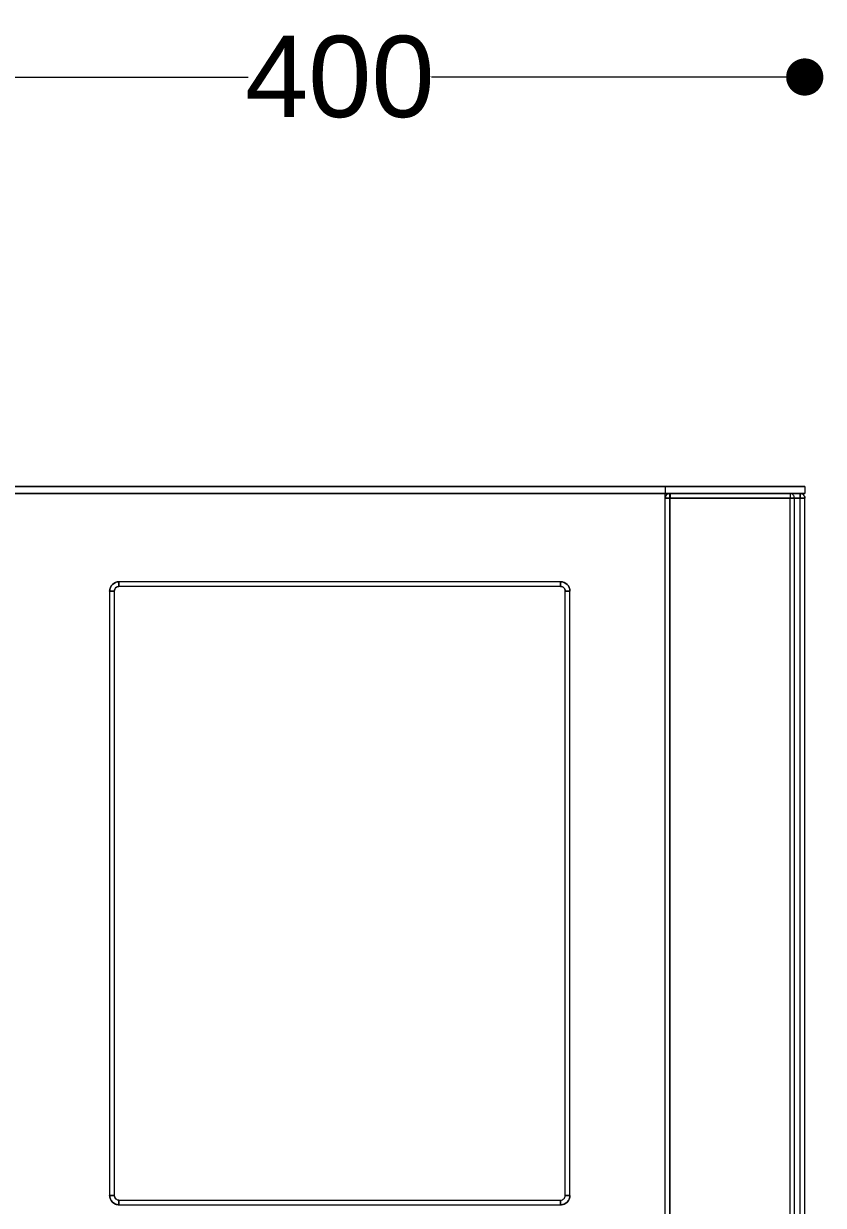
# Model space of a CAD drawing. Header units: millimetres. Extents: x 27990 to 31024, y 14151 to 18280.
# Drawn here: x 29094 to 29438, y 16992 to 17501 of the extents above; entities that cross this region are included whole.
import ezdxf

# ---------------------------------------------------------------- set-up
doc = ezdxf.new("R2010")
doc.units = ezdxf.units.MM
doc.header["$LTSCALE"] = 3
doc.layers.add('Warstwa 1', color=7, linetype='Continuous')
doc.styles.get("Standard").update_dxf_attribs({"font": 'arial.ttf'})
doc.dimstyles.new('MATEUSZ', dxfattribs={"dimtxt": 35, "dimasz": 16, "dimexe": 0.18, "dimexo": 0.0625, "dimgap": 0.09, "dimtad": 0, "dimdec": 0, "dimdsep": 46, "dimtxsty": 'Standard', "dimblk": 'DOT', "dimcen": 0.09, "dimse1": 1, "dimse2": 1, "dimadec": 0, "dimazin": 0, "dimtfac": 1, "dimtdec": 0, "dimtofl": 0, "dimtmove": 0, "dimatfit": 3, "dimfxl": 0, "dimtolj": 1, "dimtzin": 0, "dimlwd": 9, "dimlwe": 9, "dimarcsym": 0})

# ---------------------------------------------------------------- blocks, each defined once
blk = doc.blocks.new('_Dot')
at = {"color": 0, "linetype": 'ByBlock', "lineweight": -2}
blk.add_line((-0.5, 0), (-1, 0), dxfattribs=at)
at = {"color": 0, "linetype": 'ByBlock', "const_width": 0.5}
blk.add_lwpolyline([(-0.25, 0, 1), (0.25, 0, 1)], format="xyb", close=True, dxfattribs=at)
blk = doc.blocks.new('*D20')
at = {"color": 0, "lineweight": 9}
for p, q in [((29045.91, 17477.79), (29190.51, 17477.79)), ((29413.91, 17477.79), (29269.31, 17477.79))]:
    blk.add_line(p, q, dxfattribs=at)
at = {"layer": 'Defpoints', "color": 0}
for p in [(29429.91, 17477.79), (29029.91, 17301.67), (29429.91, 17301.67)]:
    blk.add_point(p, dxfattribs=at)
at = {"color": 0, "lineweight": 9, "xscale": 16, "yscale": 16, "zscale": 16, "rotation": 180}
blk.add_blockref('_Dot', (29029.91, 17477.79), dxfattribs=at)
at = {"color": 0, "lineweight": 9, "xscale": 16, "yscale": 16, "zscale": 16}
blk.add_blockref('_Dot', (29429.91, 17477.79), dxfattribs=at)
at = {"color": 0, "insert": (29229.91, 17477.79), "char_height": 35, "attachment_point": 5}
blk.add_mtext('\\A1;400', dxfattribs=at)

msp = doc.modelspace()

# ---------------------------------------------------------------- linework, layer by layer
at = {"layer": 'Warstwa 1', "lineweight": 15}
for points in [[(29369.91, 17301.67), (29089.91, 17301.67)], [(29089.91, 17301.67), (29369.91, 17301.67)], [(29369.91, 17301.67), (29369.91, 17298.67)], [(29429.91, 17301.67), (29369.91, 17301.67)], [(29369.91, 17301.67), (29429.91, 17301.67)], [(29369.91, 17301.67), (29369.91, 17298.67)], [(29429.91, 17301.67), (29429.91, 17298.67)], [(29429.91, 17301.67), (29429.91, 17301.67)], [(29429.91, 17301.67), (29429.91, 17298.67)], [(29369.91, 17298.67), (29089.91, 17298.67)], [(29089.91, 17298.67), (29369.91, 17298.67)], [(29364.91, 17298.67), (29094.91, 17298.67)], [(29364.91, 17298.67), (29094.91, 17298.67)], [(29369.91, 17298.67), (29366.91, 17298.67)], [(29369.91, 17298.67), (29366.91, 17298.67)], [(29366.91, 17298.67), (29366.91, 17298.67)], [(29429.91, 17298.67), (29369.91, 17298.67)], [(29369.91, 17298.67), (29429.91, 17298.67)], [(29369.91, 16954.67), (29369.91, 17298.67)], [(29369.91, 16954.67), (29369.91, 17298.67)], [(29369.91, 17298.67), (29369.91, 17298.67)], [(29371.98, 17296.67), (29369.91, 17296.67)], [(29369.91, 16956.67), (29369.91, 17296.67)], [(29369.91, 17296.67), (29371.91, 17296.67)], [(29369.91, 16956.67), (29369.91, 17296.67)], [(29371.98, 17296.67), (29369.91, 17296.67)], [(29369.91, 16956.67), (29369.91, 17296.67)], [(29369.91, 17296.67), (29371.91, 17296.67)], [(29369.91, 16956.67), (29369.91, 17296.67)], [(29369.91, 16956.67), (29369.91, 17296.67)], [(29369.91, 17296.67), (29371.91, 17296.67)], [(29371.91, 17296.67), (29369.91, 17296.67)], [(29369.91, 16956.67), (29369.91, 17296.67)], [(29369.91, 16956.67), (29369.91, 17296.67)], [(29369.91, 17296.67), (29371.91, 17296.67)], [(29371.91, 17296.67), (29369.91, 17296.67)], [(29369.91, 16956.67), (29369.91, 17296.67)], [(29369.91, 16956.67), (29369.91, 17296.67)], [(29369.91, 17296.67), (29371.91, 17296.67)], [(29371.91, 17296.67), (29369.91, 17296.67)], [(29369.91, 16956.67), (29369.91, 17296.67)], [(29369.91, 16956.67), (29369.91, 17296.67)], [(29369.91, 17296.67), (29371.91, 17296.67)], [(29371.91, 17296.67), (29369.91, 17296.67)], [(29369.91, 16956.67), (29369.91, 17296.67)], [(29371.91, 17296.67), (29369.91, 17296.67)], [(29369.91, 16956.67), (29369.91, 17296.67)], [(29369.91, 16956.67), (29369.91, 17296.67)], [(29369.91, 17296.67), (29371.91, 17296.67)], [(29371.91, 17296.67), (29369.91, 17296.67)], [(29369.91, 16956.67), (29369.91, 17296.67)], [(29369.91, 16956.67), (29369.91, 17296.67)], [(29369.91, 17296.67), (29371.91, 17296.67)], [(29369.91, 16956.67), (29369.91, 17296.67)], [(29369.91, 17296.67), (29371.91, 17296.67)], [(29371.91, 17296.67), (29369.91, 17296.67)], [(29369.91, 16956.67), (29369.91, 17296.67)], [(29369.91, 16956.67), (29369.91, 17296.67)], [(29369.91, 17296.67), (29371.91, 17296.67)], [(29371.91, 17296.67), (29369.91, 17296.67)], [(29369.91, 16956.67), (29369.91, 17296.67)], [(29371.91, 17296.67), (29369.91, 17296.67)], [(29369.91, 16956.67), (29369.91, 17296.67)], [(29369.91, 16956.67), (29369.91, 17296.67)], [(29369.91, 17296.67), (29371.91, 17296.67)], [(29369.91, 16956.67), (29369.91, 17296.67)], [(29369.91, 17296.67), (29371.91, 17296.67)], [(29371.91, 17296.67), (29369.91, 17296.67)], [(29369.91, 16956.67), (29369.91, 17296.67)], [(29423.58, 17298.67), (29371.91, 17298.67)], [(29371.91, 17298.67), (29423.58, 17298.67)], [(29371.91, 17296.67), (29371.91, 17298.67)], [(29423.58, 17298.67), (29371.91, 17298.67)], [(29371.91, 17298.67), (29423.58, 17298.67)], [(29371.91, 17296.67), (29371.91, 17298.67)], [(29371.91, 17298.67), (29371.91, 17296.67)], [(29371.91, 17298.67), (29427.91, 17298.67)], [(29371.91, 17296.67), (29371.91, 17298.67)], [(29427.91, 17298.67), (29371.91, 17298.67)], [(29371.91, 17298.67), (29371.91, 17296.67)], [(29371.91, 17298.67), (29427.91, 17298.67)], [(29371.91, 17296.67), (29371.91, 17298.67)], [(29427.91, 17298.67), (29371.91, 17298.67)], [(29371.91, 17298.67), (29427.91, 17298.67)], [(29371.91, 17296.67), (29371.91, 17298.67)], [(29427.91, 17298.67), (29371.91, 17298.67)], [(29371.91, 17298.67), (29371.91, 17296.67)], [(29371.91, 17298.67), (29371.91, 17296.67)], [(29371.91, 17298.67), (29427.91, 17298.67)], [(29371.91, 17296.67), (29371.91, 17298.67)], [(29427.91, 17298.67), (29371.91, 17298.67)], [(29371.91, 17298.67), (29371.91, 17296.67)], [(29371.91, 17298.67), (29427.91, 17298.67)], [(29371.91, 17296.67), (29371.91, 17298.67)], [(29427.91, 17298.67), (29371.91, 17298.67)], [(29371.91, 17298.67), (29371.91, 17296.67)], [(29371.91, 17298.67), (29427.91, 17298.67)], [(29371.91, 17296.67), (29371.91, 17298.67)], [(29427.91, 17298.67), (29371.91, 17298.67)], [(29371.91, 17298.67), (29427.91, 17298.67)], [(29371.91, 17296.67), (29371.91, 17298.67)], [(29427.91, 17298.67), (29371.91, 17298.67)], [(29371.91, 17298.67), (29371.91, 17296.67)], [(29371.91, 17298.67), (29371.91, 17296.67)], [(29371.91, 17298.67), (29427.91, 17298.67)], [(29371.91, 17296.67), (29371.91, 17298.67)], [(29427.91, 17298.67), (29371.91, 17298.67)], [(29371.91, 17298.67), (29371.91, 17296.67)], [(29371.91, 17298.67), (29427.91, 17298.67)], [(29371.91, 17296.67), (29371.91, 17298.67)], [(29427.91, 17298.67), (29371.91, 17298.67)], [(29371.91, 17298.67), (29371.91, 17296.67)], [(29371.91, 17298.67), (29427.91, 17298.67)], [(29371.91, 17296.67), (29371.91, 17298.67)], [(29427.91, 17298.67), (29371.91, 17298.67)], [(29371.91, 17296.67), (29423.58, 17296.67)], [(29371.91, 16956.67), (29371.91, 17296.67)], [(29371.91, 17296.67), (29423.58, 17296.67)], [(29371.91, 16956.67), (29371.91, 17296.67)], [(29371.91, 16956.67), (29371.91, 17296.67)], [(29371.91, 16956.67), (29371.91, 17296.67)], [(29371.91, 17296.67), (29427.91, 17296.67)], [(29427.91, 17296.67), (29371.91, 17296.67)], [(29371.91, 16956.67), (29371.91, 17296.67)], [(29371.91, 16956.67), (29371.91, 17296.67)], [(29371.91, 17296.67), (29427.91, 17296.67)], [(29427.91, 17296.67), (29371.91, 17296.67)], [(29371.91, 17296.67), (29427.91, 17296.67)], [(29427.91, 17296.67), (29371.91, 17296.67)], [(29371.91, 16956.67), (29371.91, 17296.67)], [(29371.91, 16956.67), (29371.91, 17296.67)], [(29371.91, 16956.67), (29371.91, 17296.67)], [(29371.91, 16956.67), (29371.91, 17296.67)], [(29371.91, 17296.67), (29427.91, 17296.67)], [(29427.91, 17296.67), (29371.91, 17296.67)], [(29371.91, 16956.67), (29371.91, 17296.67)], [(29371.91, 17296.67), (29427.91, 17296.67)], [(29427.91, 17296.67), (29371.91, 17296.67)], [(29371.91, 16956.67), (29371.91, 17296.67)], [(29371.91, 16956.67), (29371.91, 17296.67)], [(29371.91, 17296.67), (29427.91, 17296.67)], [(29427.91, 17296.67), (29371.91, 17296.67)], [(29371.91, 16956.67), (29371.91, 17296.67)], [(29371.91, 16956.67), (29371.91, 17296.67)], [(29371.91, 16956.67), (29371.91, 17296.67)], [(29371.91, 17296.67), (29427.91, 17296.67)], [(29427.91, 17296.67), (29371.91, 17296.67)], [(29371.91, 16956.67), (29371.91, 17296.67)], [(29371.91, 16956.67), (29371.91, 17296.67)], [(29371.91, 17296.67), (29427.91, 17296.67)], [(29427.91, 17296.67), (29371.91, 17296.67)], [(29371.91, 16956.67), (29371.91, 17296.67)], [(29371.91, 17296.67), (29427.91, 17296.67)], [(29427.91, 17296.67), (29371.91, 17296.67)], [(29371.91, 16956.67), (29371.91, 17296.67)], [(29371.91, 16956.67), (29371.91, 17296.67)], [(29371.91, 16956.67), (29371.91, 17296.67)], [(29371.91, 17296.67), (29427.91, 17296.67)], [(29427.91, 17296.67), (29371.91, 17296.67)], [(29425.43, 17296.67), (29371.98, 17296.67)], [(29371.98, 16956.67), (29371.98, 17296.67)], [(29425.43, 17296.67), (29371.98, 17296.67)], [(29371.98, 16956.67), (29371.98, 17296.67)], [(29423.58, 17298.67), (29423.58, 17296.67)], [(29423.58, 17298.67), (29423.58, 17296.67)], [(29423.58, 16956.67), (29423.58, 17296.67)], [(29423.58, 16956.67), (29423.58, 17296.67)], [(29425.43, 16956.67), (29425.43, 17296.67)], [(29425.43, 16956.67), (29425.43, 17296.67)], [(29427.91, 17298.67), (29427.91, 17296.67)], [(29427.91, 17296.67), (29427.91, 17298.67)], [(29427.91, 17298.67), (29427.91, 17296.67)], [(29427.91, 17296.67), (29427.91, 17298.67)], [(29427.91, 17298.67), (29427.91, 17296.67)], [(29427.91, 17296.67), (29427.91, 17298.67)], [(29427.91, 17298.67), (29427.91, 17296.67)], [(29427.91, 17296.67), (29427.91, 17298.67)], [(29427.91, 17298.67), (29427.91, 17296.67)], [(29427.91, 17296.67), (29427.91, 17298.67)], [(29427.91, 17298.67), (29427.91, 17296.67)], [(29427.91, 17296.67), (29427.91, 17298.67)], [(29427.91, 17298.67), (29427.91, 17296.67)], [(29427.91, 17296.67), (29427.91, 17298.67)], [(29427.91, 17298.67), (29427.91, 17296.67)], [(29427.91, 17296.67), (29427.91, 17298.67)], [(29427.91, 17298.67), (29427.91, 17296.67)], [(29427.91, 17296.67), (29427.91, 17298.67)], [(29427.91, 17298.67), (29427.91, 17296.67)], [(29427.91, 17296.67), (29427.91, 17298.67)], [(29427.91, 16956.67), (29427.91, 17296.67)], [(29427.91, 17296.67), (29429.91, 17296.67)], [(29429.91, 17296.67), (29427.91, 17296.67)], [(29427.91, 16956.67), (29427.91, 17296.67)], [(29427.91, 16956.67), (29427.91, 17296.67)], [(29427.91, 17296.67), (29429.91, 17296.67)], [(29429.91, 17296.67), (29427.91, 17296.67)], [(29427.91, 16956.67), (29427.91, 17296.67)], [(29427.91, 17296.67), (29429.91, 17296.67)], [(29429.91, 17296.67), (29427.91, 17296.67)], [(29427.91, 16956.67), (29427.91, 17296.67)], [(29427.91, 16956.67), (29427.91, 17296.67)], [(29427.91, 16956.67), (29427.91, 17296.67)], [(29427.91, 17296.67), (29429.91, 17296.67)], [(29429.91, 17296.67), (29427.91, 17296.67)], [(29427.91, 16956.67), (29427.91, 17296.67)], [(29427.91, 17296.67), (29429.91, 17296.67)], [(29429.91, 17296.67), (29427.91, 17296.67)], [(29427.91, 16956.67), (29427.91, 17296.67)], [(29427.91, 16956.67), (29427.91, 17296.67)], [(29427.91, 17296.67), (29429.91, 17296.67)], [(29429.91, 17296.67), (29427.91, 17296.67)], [(29427.91, 16956.67), (29427.91, 17296.67)], [(29427.91, 16956.67), (29427.91, 17296.67)], [(29427.91, 16956.67), (29427.91, 17296.67)], [(29427.91, 17296.67), (29429.91, 17296.67)], [(29429.91, 17296.67), (29427.91, 17296.67)], [(29427.91, 16956.67), (29427.91, 17296.67)], [(29427.91, 16956.67), (29427.91, 17296.67)], [(29427.91, 17296.67), (29429.91, 17296.67)], [(29429.91, 17296.67), (29427.91, 17296.67)], [(29427.91, 16956.67), (29427.91, 17296.67)], [(29429.91, 17296.67), (29427.91, 17296.67)], [(29427.91, 17296.67), (29429.91, 17296.67)], [(29427.91, 16956.67), (29427.91, 17296.67)], [(29427.91, 16956.67), (29427.91, 17296.67)], [(29427.91, 16956.67), (29427.91, 17296.67)], [(29427.91, 17296.67), (29429.91, 17296.67)], [(29429.91, 17296.67), (29427.91, 17296.67)], [(29427.91, 16956.67), (29427.91, 17296.67)], [(29429.91, 17298.67), (29429.91, 17298.67)], [(29429.91, 16956.67), (29429.91, 17296.67)], [(29429.91, 16956.67), (29429.91, 17296.67)], [(29429.91, 16956.67), (29429.91, 17296.67)], [(29429.91, 16956.67), (29429.91, 17296.67)], [(29429.91, 16956.67), (29429.91, 17296.67)], [(29429.91, 16956.67), (29429.91, 17296.67)], [(29429.91, 16956.67), (29429.91, 17296.67)], [(29429.91, 16956.67), (29429.91, 17296.67)], [(29429.91, 16956.67), (29429.91, 17296.67)], [(29429.91, 16956.67), (29429.91, 17296.67)], [(29429.91, 16956.67), (29429.91, 17296.67)], [(29429.91, 16956.67), (29429.91, 17296.67)], [(29429.91, 16956.67), (29429.91, 17296.67)], [(29429.91, 16956.67), (29429.91, 17296.67)], [(29429.91, 16956.67), (29429.91, 17296.67)], [(29429.91, 16956.67), (29429.91, 17296.67)], [(29429.91, 16956.67), (29429.91, 17296.67)], [(29429.91, 16956.67), (29429.91, 17296.67)], [(29429.91, 16956.67), (29429.91, 17296.67)], [(29429.91, 16956.67), (29429.91, 17296.67)], [(29324.91, 17260.67), (29134.91, 17260.67)], [(29134.91, 17258.67), (29134.91, 17260.67)], [(29324.91, 17260.67), (29134.91, 17260.67)], [(29134.91, 17260.67), (29134.91, 17258.67)], [(29324.91, 17258.67), (29134.91, 17258.67)], [(29324.91, 17258.67), (29134.91, 17258.67)], [(29324.91, 17260.67), (29324.91, 17258.67)], [(29324.91, 17258.67), (29324.91, 17260.67)], [(29130.91, 17256.67), (29130.91, 16996.67)], [(29130.91, 17256.67), (29130.91, 16996.67)], [(29130.91, 17256.67), (29132.91, 17256.67)], [(29132.91, 17256.67), (29130.91, 17256.67)], [(29132.91, 17256.67), (29132.91, 16996.67)], [(29132.91, 17256.67), (29132.91, 16996.67)], [(29326.91, 17256.67), (29328.91, 17256.67)], [(29326.91, 16996.67), (29326.91, 17256.67)], [(29328.91, 17256.67), (29326.91, 17256.67)], [(29326.91, 16996.67), (29326.91, 17256.67)], [(29328.91, 16996.67), (29328.91, 17256.67)], [(29328.91, 16996.67), (29328.91, 17256.67)], [(29132.91, 16996.67), (29130.91, 16996.67)], [(29130.91, 16996.67), (29132.91, 16996.67)], [(29134.91, 16994.67), (29324.91, 16994.67)], [(29134.91, 16994.67), (29134.91, 16992.67)], [(29134.91, 16994.67), (29324.91, 16994.67)], [(29134.91, 16992.67), (29134.91, 16994.67)], [(29324.91, 16992.67), (29324.91, 16994.67)], [(29324.91, 16994.67), (29324.91, 16992.67)], [(29326.91, 16996.67), (29328.91, 16996.67)], [(29328.91, 16996.67), (29326.91, 16996.67)], [(29134.91, 16992.67), (29324.91, 16992.67)], [(29134.91, 16992.67), (29324.91, 16992.67)]]:
    msp.add_lwpolyline(points, dxfattribs=at)
for points, knots in [([(29371.91, 17298.67), (29371.66, 17298.67), (29371.4, 17298.62), (29371.15, 17298.52), (29370.64, 17298.31), (29370.28, 17297.95), (29370.07, 17297.44), (29369.97, 17297.18), (29369.91, 17296.93), (29369.91, 17296.67)], [0, 0, 0, 0, 1, 1, 1, 2, 2, 2, 3, 3, 3, 3]), ([(29369.91, 17296.67), (29369.91, 17296.93), (29369.97, 17297.18), (29370.07, 17297.44), (29370.28, 17297.95), (29370.64, 17298.31), (29371.15, 17298.52), (29371.4, 17298.62), (29371.66, 17298.67), (29371.91, 17298.67)], [0, 0, 0, 0, 1, 1, 1, 2, 2, 2, 3, 3, 3, 3]), ([(29371.91, 17298.67), (29371.66, 17298.67), (29371.4, 17298.62), (29371.15, 17298.52), (29370.64, 17298.31), (29370.28, 17297.95), (29370.07, 17297.44), (29369.97, 17297.18), (29369.91, 17296.93), (29369.91, 17296.67)], [0, 0, 0, 0, 1, 1, 1, 2, 2, 2, 3, 3, 3, 3]), ([(29369.91, 17296.67), (29369.91, 17296.93), (29369.97, 17297.18), (29370.07, 17297.44), (29370.28, 17297.95), (29370.64, 17298.31), (29371.15, 17298.52), (29371.4, 17298.62), (29371.66, 17298.67), (29371.91, 17298.67)], [0, 0, 0, 0, 1, 1, 1, 2, 2, 2, 3, 3, 3, 3]), ([(29371.91, 17298.67), (29371.66, 17298.67), (29371.4, 17298.62), (29371.15, 17298.52), (29370.64, 17298.31), (29370.28, 17297.95), (29370.07, 17297.44), (29369.97, 17297.18), (29369.91, 17296.93), (29369.91, 17296.67)], [0, 0, 0, 0, 1, 1, 1, 2, 2, 2, 3, 3, 3, 3]), ([(29369.91, 17296.67), (29369.91, 17296.93), (29369.97, 17297.18), (29370.07, 17297.44), (29370.28, 17297.95), (29370.64, 17298.31), (29371.15, 17298.52), (29371.4, 17298.62), (29371.66, 17298.67), (29371.91, 17298.67)], [0, 0, 0, 0, 1, 1, 1, 2, 2, 2, 3, 3, 3, 3]), ([(29371.91, 17298.67), (29371.66, 17298.67), (29371.4, 17298.62), (29371.15, 17298.52), (29370.64, 17298.31), (29370.28, 17297.95), (29370.07, 17297.44), (29369.97, 17297.18), (29369.91, 17296.93), (29369.91, 17296.67)], [0, 0, 0, 0, 1, 1, 1, 2, 2, 2, 3, 3, 3, 3]), ([(29369.91, 17296.67), (29369.91, 17296.93), (29369.97, 17297.18), (29370.07, 17297.44), (29370.28, 17297.95), (29370.64, 17298.31), (29371.15, 17298.52), (29371.4, 17298.62), (29371.66, 17298.67), (29371.91, 17298.67)], [0, 0, 0, 0, 1, 1, 1, 2, 2, 2, 3, 3, 3, 3]), ([(29371.91, 17298.67), (29371.66, 17298.67), (29371.4, 17298.62), (29371.15, 17298.52), (29370.64, 17298.31), (29370.28, 17297.95), (29370.07, 17297.44), (29369.97, 17297.18), (29369.91, 17296.93), (29369.91, 17296.67)], [0, 0, 0, 0, 1, 1, 1, 2, 2, 2, 3, 3, 3, 3]), ([(29369.91, 17296.67), (29369.91, 17296.93), (29369.97, 17297.18), (29370.07, 17297.44), (29370.28, 17297.95), (29370.64, 17298.31), (29371.15, 17298.52), (29371.4, 17298.62), (29371.66, 17298.67), (29371.91, 17298.67)], [0, 0, 0, 0, 1, 1, 1, 2, 2, 2, 3, 3, 3, 3]), ([(29371.91, 17298.67), (29371.66, 17298.67), (29371.4, 17298.62), (29371.15, 17298.52), (29370.64, 17298.31), (29370.28, 17297.95), (29370.07, 17297.44), (29369.97, 17297.18), (29369.91, 17296.93), (29369.91, 17296.67)], [0, 0, 0, 0, 1, 1, 1, 2, 2, 2, 3, 3, 3, 3]), ([(29369.91, 17296.67), (29369.91, 17296.93), (29369.97, 17297.18), (29370.07, 17297.44), (29370.28, 17297.95), (29370.64, 17298.31), (29371.15, 17298.52), (29371.4, 17298.62), (29371.66, 17298.67), (29371.91, 17298.67)], [0, 0, 0, 0, 1, 1, 1, 2, 2, 2, 3, 3, 3, 3]), ([(29369.91, 17296.67), (29369.91, 17296.93), (29369.97, 17297.18), (29370.07, 17297.44), (29370.28, 17297.95), (29370.64, 17298.31), (29371.15, 17298.52), (29371.4, 17298.62), (29371.66, 17298.67), (29371.91, 17298.67)], [0, 0, 0, 0, 1, 1, 1, 2, 2, 2, 3, 3, 3, 3]), ([(29371.91, 17298.67), (29371.66, 17298.67), (29371.4, 17298.62), (29371.15, 17298.52), (29370.64, 17298.31), (29370.28, 17297.95), (29370.07, 17297.44), (29369.97, 17297.18), (29369.91, 17296.93), (29369.91, 17296.67)], [0, 0, 0, 0, 1, 1, 1, 2, 2, 2, 3, 3, 3, 3]), ([(29369.91, 17296.67), (29369.91, 17296.93), (29369.97, 17297.18), (29370.07, 17297.44), (29370.28, 17297.95), (29370.64, 17298.31), (29371.15, 17298.52), (29371.4, 17298.62), (29371.66, 17298.67), (29371.91, 17298.67)], [0, 0, 0, 0, 1, 1, 1, 2, 2, 2, 3, 3, 3, 3]), ([(29371.91, 17298.67), (29371.66, 17298.67), (29371.4, 17298.62), (29371.15, 17298.52), (29370.64, 17298.31), (29370.28, 17297.95), (29370.07, 17297.44), (29369.97, 17297.18), (29369.91, 17296.93), (29369.91, 17296.67)], [0, 0, 0, 0, 1, 1, 1, 2, 2, 2, 3, 3, 3, 3]), ([(29371.91, 17298.67), (29371.66, 17298.67), (29371.4, 17298.62), (29371.15, 17298.52), (29370.64, 17298.31), (29370.28, 17297.95), (29370.07, 17297.44), (29369.97, 17297.18), (29369.91, 17296.93), (29369.91, 17296.67)], [0, 0, 0, 0, 1, 1, 1, 2, 2, 2, 3, 3, 3, 3]), ([(29369.91, 17296.67), (29369.91, 17296.93), (29369.97, 17297.18), (29370.07, 17297.44), (29370.28, 17297.95), (29370.64, 17298.31), (29371.15, 17298.52), (29371.4, 17298.62), (29371.66, 17298.67), (29371.91, 17298.67)], [0, 0, 0, 0, 1, 1, 1, 2, 2, 2, 3, 3, 3, 3]), ([(29371.91, 17298.67), (29371.66, 17298.67), (29371.4, 17298.62), (29371.15, 17298.52), (29370.64, 17298.31), (29370.28, 17297.95), (29370.07, 17297.44), (29369.97, 17297.18), (29369.91, 17296.93), (29369.91, 17296.67)], [0, 0, 0, 0, 1, 1, 1, 2, 2, 2, 3, 3, 3, 3]), ([(29369.91, 17296.67), (29369.91, 17296.93), (29369.97, 17297.18), (29370.07, 17297.44), (29370.28, 17297.95), (29370.64, 17298.31), (29371.15, 17298.52), (29371.4, 17298.62), (29371.66, 17298.67), (29371.91, 17298.67)], [0, 0, 0, 0, 1, 1, 1, 2, 2, 2, 3, 3, 3, 3]), ([(29369.91, 17296.67), (29369.91, 17296.93), (29369.97, 17297.18), (29370.07, 17297.44), (29370.28, 17297.95), (29370.64, 17298.31), (29371.15, 17298.52), (29371.4, 17298.62), (29371.66, 17298.67), (29371.91, 17298.67)], [0, 0, 0, 0, 1, 1, 1, 2, 2, 2, 3, 3, 3, 3]), ([(29371.91, 17298.67), (29371.66, 17298.67), (29371.4, 17298.62), (29371.15, 17298.52), (29370.64, 17298.31), (29370.28, 17297.95), (29370.07, 17297.44), (29369.97, 17297.18), (29369.91, 17296.93), (29369.91, 17296.67)], [0, 0, 0, 0, 1, 1, 1, 2, 2, 2, 3, 3, 3, 3]), ([(29369.91, 17296.67), (29369.91, 17296.93), (29369.97, 17297.18), (29370.07, 17297.44), (29370.28, 17297.95), (29370.64, 17298.31), (29371.15, 17298.52), (29371.4, 17298.62), (29371.66, 17298.67), (29371.91, 17298.67)], [0, 0, 0, 0, 1, 1, 1, 2, 2, 2, 3, 3, 3, 3]), ([(29371.91, 17298.67), (29371.66, 17298.67), (29371.4, 17298.62), (29371.15, 17298.52), (29370.64, 17298.31), (29370.28, 17297.95), (29370.07, 17297.44), (29369.97, 17297.18), (29369.91, 17296.93), (29369.91, 17296.67)], [0, 0, 0, 0, 1, 1, 1, 2, 2, 2, 3, 3, 3, 3]), ([(29371.91, 17298.67), (29371.93, 17298.67), (29371.93, 17298.64), (29371.93, 17298.61), (29371.93, 17298.58), (29371.94, 17298.56), (29371.94, 17298.53), (29371.94, 17298.5), (29371.94, 17298.46), (29371.95, 17298.43), (29371.95, 17298.38), (29371.95, 17298.34), (29371.95, 17298.3), (29371.96, 17298.25), (29371.96, 17298.19), (29371.96, 17298.14), (29371.96, 17298.07), (29371.96, 17298), (29371.97, 17297.93), (29371.97, 17297.82), (29371.97, 17297.71), (29371.97, 17297.59), (29371.98, 17297.45), (29371.98, 17297.32), (29371.98, 17297.18), (29371.98, 17297.01), (29371.98, 17296.84), (29371.98, 17296.67)], [0, 0, 0, 0, 1, 1, 1, 2, 2, 2, 3, 3, 3, 4, 4, 4, 5, 5, 5, 6, 6, 6, 7, 7, 7, 8, 8, 8, 9, 9, 9, 9]), ([(29371.91, 17298.67), (29371.93, 17298.67), (29371.93, 17298.64), (29371.93, 17298.61), (29371.93, 17298.58), (29371.94, 17298.56), (29371.94, 17298.53), (29371.94, 17298.5), (29371.94, 17298.46), (29371.95, 17298.43), (29371.95, 17298.38), (29371.95, 17298.34), (29371.95, 17298.3), (29371.96, 17298.25), (29371.96, 17298.19), (29371.96, 17298.14), (29371.96, 17298.07), (29371.96, 17298), (29371.97, 17297.93), (29371.97, 17297.82), (29371.97, 17297.71), (29371.97, 17297.59), (29371.98, 17297.45), (29371.98, 17297.32), (29371.98, 17297.18), (29371.98, 17297.01), (29371.98, 17296.84), (29371.98, 17296.67)], [0, 0, 0, 0, 1, 1, 1, 2, 2, 2, 3, 3, 3, 4, 4, 4, 5, 5, 5, 6, 6, 6, 7, 7, 7, 8, 8, 8, 9, 9, 9, 9]), ([(29425.43, 17296.67), (29425.43, 17296.92), (29425.38, 17297.17), (29425.29, 17297.42), (29425.12, 17297.91), (29424.79, 17298.27), (29424.31, 17298.5), (29424.07, 17298.62), (29423.82, 17298.67), (29423.58, 17298.67)], [0, 0, 0, 0, 1, 1, 1, 2, 2, 2, 3, 3, 3, 3]), ([(29425.43, 17296.67), (29425.43, 17296.92), (29425.38, 17297.17), (29425.29, 17297.42), (29425.12, 17297.91), (29424.79, 17298.27), (29424.31, 17298.5), (29424.07, 17298.62), (29423.82, 17298.67), (29423.58, 17298.67)], [0, 0, 0, 0, 1, 1, 1, 2, 2, 2, 3, 3, 3, 3]), ([(29423.58, 17296.67), (29423.87, 17296.67), (29424.34, 17296.67), (29424.62, 17296.67), (29424.81, 17296.67), (29424.92, 17296.67), (29425.12, 17296.67), (29425.22, 17296.67), (29425.34, 17296.67), (29425.46, 17296.67), (29425.53, 17296.67), (29425.59, 17296.67), (29425.57, 17296.67), (29425.55, 17296.67), (29425.47, 17296.67), (29425.43, 17296.67)], [0, 0, 0, 0, 1, 1, 1, 2, 2, 2, 3, 3, 3, 4, 4, 4, 5, 5, 5, 5]), ([(29423.58, 17296.67), (29423.87, 17296.67), (29424.34, 17296.67), (29424.62, 17296.67), (29424.81, 17296.67), (29424.92, 17296.67), (29425.12, 17296.67), (29425.22, 17296.67), (29425.34, 17296.67), (29425.46, 17296.67), (29425.53, 17296.67), (29425.59, 17296.67), (29425.57, 17296.67), (29425.55, 17296.67), (29425.47, 17296.67), (29425.43, 17296.67)], [0, 0, 0, 0, 1, 1, 1, 2, 2, 2, 3, 3, 3, 4, 4, 4, 5, 5, 5, 5]), ([(29427.91, 17298.67), (29428.17, 17298.67), (29428.42, 17298.62), (29428.68, 17298.52), (29429.18, 17298.31), (29429.54, 17297.95), (29429.75, 17297.44), (29429.86, 17297.18), (29429.91, 17296.93), (29429.91, 17296.67)], [0, 0, 0, 0, 1, 1, 1, 2, 2, 2, 3, 3, 3, 3]), ([(29429.91, 17296.67), (29429.91, 17296.93), (29429.86, 17297.18), (29429.75, 17297.44), (29429.54, 17297.95), (29429.18, 17298.31), (29428.68, 17298.52), (29428.42, 17298.62), (29428.17, 17298.67), (29427.91, 17298.67)], [0, 0, 0, 0, 1, 1, 1, 2, 2, 2, 3, 3, 3, 3]), ([(29427.91, 17298.67), (29428.17, 17298.67), (29428.42, 17298.62), (29428.68, 17298.52), (29429.18, 17298.31), (29429.54, 17297.95), (29429.75, 17297.44), (29429.86, 17297.18), (29429.91, 17296.93), (29429.91, 17296.67)], [0, 0, 0, 0, 1, 1, 1, 2, 2, 2, 3, 3, 3, 3]), ([(29429.91, 17296.67), (29429.91, 17296.93), (29429.86, 17297.18), (29429.75, 17297.44), (29429.54, 17297.95), (29429.18, 17298.31), (29428.68, 17298.52), (29428.42, 17298.62), (29428.17, 17298.67), (29427.91, 17298.67)], [0, 0, 0, 0, 1, 1, 1, 2, 2, 2, 3, 3, 3, 3]), ([(29429.91, 17296.67), (29429.91, 17296.93), (29429.86, 17297.18), (29429.75, 17297.44), (29429.54, 17297.95), (29429.18, 17298.31), (29428.68, 17298.52), (29428.42, 17298.62), (29428.17, 17298.67), (29427.91, 17298.67)], [0, 0, 0, 0, 1, 1, 1, 2, 2, 2, 3, 3, 3, 3]), ([(29427.91, 17298.67), (29428.17, 17298.67), (29428.42, 17298.62), (29428.68, 17298.52), (29429.18, 17298.31), (29429.54, 17297.95), (29429.75, 17297.44), (29429.86, 17297.18), (29429.91, 17296.93), (29429.91, 17296.67)], [0, 0, 0, 0, 1, 1, 1, 2, 2, 2, 3, 3, 3, 3]), ([(29427.91, 17298.67), (29428.17, 17298.67), (29428.42, 17298.62), (29428.68, 17298.52), (29429.18, 17298.31), (29429.54, 17297.95), (29429.75, 17297.44), (29429.86, 17297.18), (29429.91, 17296.93), (29429.91, 17296.67)], [0, 0, 0, 0, 1, 1, 1, 2, 2, 2, 3, 3, 3, 3]), ([(29429.91, 17296.67), (29429.91, 17296.93), (29429.86, 17297.18), (29429.75, 17297.44), (29429.54, 17297.95), (29429.18, 17298.31), (29428.68, 17298.52), (29428.42, 17298.62), (29428.17, 17298.67), (29427.91, 17298.67)], [0, 0, 0, 0, 1, 1, 1, 2, 2, 2, 3, 3, 3, 3]), ([(29427.91, 17298.67), (29428.17, 17298.67), (29428.42, 17298.62), (29428.68, 17298.52), (29429.18, 17298.31), (29429.54, 17297.95), (29429.75, 17297.44), (29429.86, 17297.18), (29429.91, 17296.93), (29429.91, 17296.67)], [0, 0, 0, 0, 1, 1, 1, 2, 2, 2, 3, 3, 3, 3]), ([(29429.91, 17296.67), (29429.91, 17296.93), (29429.86, 17297.18), (29429.75, 17297.44), (29429.54, 17297.95), (29429.18, 17298.31), (29428.68, 17298.52), (29428.42, 17298.62), (29428.17, 17298.67), (29427.91, 17298.67)], [0, 0, 0, 0, 1, 1, 1, 2, 2, 2, 3, 3, 3, 3]), ([(29427.91, 17298.67), (29428.17, 17298.67), (29428.42, 17298.62), (29428.68, 17298.52), (29429.18, 17298.31), (29429.54, 17297.95), (29429.75, 17297.44), (29429.86, 17297.18), (29429.91, 17296.93), (29429.91, 17296.67)], [0, 0, 0, 0, 1, 1, 1, 2, 2, 2, 3, 3, 3, 3]), ([(29429.91, 17296.67), (29429.91, 17296.93), (29429.86, 17297.18), (29429.75, 17297.44), (29429.54, 17297.95), (29429.18, 17298.31), (29428.68, 17298.52), (29428.42, 17298.62), (29428.17, 17298.67), (29427.91, 17298.67)], [0, 0, 0, 0, 1, 1, 1, 2, 2, 2, 3, 3, 3, 3]), ([(29427.91, 17298.67), (29428.17, 17298.67), (29428.42, 17298.62), (29428.68, 17298.52), (29429.18, 17298.31), (29429.54, 17297.95), (29429.75, 17297.44), (29429.86, 17297.18), (29429.91, 17296.93), (29429.91, 17296.67)], [0, 0, 0, 0, 1, 1, 1, 2, 2, 2, 3, 3, 3, 3]), ([(29429.91, 17296.67), (29429.91, 17296.93), (29429.86, 17297.18), (29429.75, 17297.44), (29429.54, 17297.95), (29429.18, 17298.31), (29428.68, 17298.52), (29428.42, 17298.62), (29428.17, 17298.67), (29427.91, 17298.67)], [0, 0, 0, 0, 1, 1, 1, 2, 2, 2, 3, 3, 3, 3]), ([(29427.91, 17298.67), (29428.17, 17298.67), (29428.42, 17298.62), (29428.68, 17298.52), (29429.18, 17298.31), (29429.54, 17297.95), (29429.75, 17297.44), (29429.86, 17297.18), (29429.91, 17296.93), (29429.91, 17296.67)], [0, 0, 0, 0, 1, 1, 1, 2, 2, 2, 3, 3, 3, 3]), ([(29429.91, 17296.67), (29429.91, 17296.93), (29429.86, 17297.18), (29429.75, 17297.44), (29429.54, 17297.95), (29429.18, 17298.31), (29428.68, 17298.52), (29428.42, 17298.62), (29428.17, 17298.67), (29427.91, 17298.67)], [0, 0, 0, 0, 1, 1, 1, 2, 2, 2, 3, 3, 3, 3]), ([(29427.91, 17298.67), (29428.17, 17298.67), (29428.42, 17298.62), (29428.68, 17298.52), (29429.18, 17298.31), (29429.54, 17297.95), (29429.75, 17297.44), (29429.86, 17297.18), (29429.91, 17296.93), (29429.91, 17296.67)], [0, 0, 0, 0, 1, 1, 1, 2, 2, 2, 3, 3, 3, 3]), ([(29429.91, 17296.67), (29429.91, 17296.93), (29429.86, 17297.18), (29429.75, 17297.44), (29429.54, 17297.95), (29429.18, 17298.31), (29428.68, 17298.52), (29428.42, 17298.62), (29428.17, 17298.67), (29427.91, 17298.67)], [0, 0, 0, 0, 1, 1, 1, 2, 2, 2, 3, 3, 3, 3]), ([(29427.91, 17298.67), (29428.17, 17298.67), (29428.42, 17298.62), (29428.68, 17298.52), (29429.18, 17298.31), (29429.54, 17297.95), (29429.75, 17297.44), (29429.86, 17297.18), (29429.91, 17296.93), (29429.91, 17296.67)], [0, 0, 0, 0, 1, 1, 1, 2, 2, 2, 3, 3, 3, 3]), ([(29429.91, 17296.67), (29429.91, 17296.93), (29429.86, 17297.18), (29429.75, 17297.44), (29429.54, 17297.95), (29429.18, 17298.31), (29428.68, 17298.52), (29428.42, 17298.62), (29428.17, 17298.67), (29427.91, 17298.67)], [0, 0, 0, 0, 1, 1, 1, 2, 2, 2, 3, 3, 3, 3]), ([(29130.91, 17256.67), (29130.91, 17257.18), (29131.02, 17257.69), (29131.23, 17258.2), (29131.65, 17259.22), (29132.37, 17259.94), (29133.39, 17260.36), (29133.89, 17260.57), (29134.4, 17260.67), (29134.91, 17260.67)], [0, 0, 0, 0, 1, 1, 1, 2, 2, 2, 3, 3, 3, 3]), ([(29134.91, 17260.67), (29134.4, 17260.67), (29133.89, 17260.57), (29133.39, 17260.36), (29132.37, 17259.94), (29131.65, 17259.22), (29131.23, 17258.2), (29131.02, 17257.69), (29130.91, 17257.18), (29130.91, 17256.67)], [0, 0, 0, 0, 1, 1, 1, 2, 2, 2, 3, 3, 3, 3]), ([(29134.91, 17258.67), (29134.66, 17258.67), (29134.4, 17258.62), (29134.15, 17258.52), (29133.64, 17258.31), (29133.28, 17257.95), (29133.07, 17257.44), (29132.97, 17257.18), (29132.91, 17256.93), (29132.91, 17256.67)], [0, 0, 0, 0, 1, 1, 1, 2, 2, 2, 3, 3, 3, 3]), ([(29132.91, 17256.67), (29132.91, 17256.93), (29132.97, 17257.18), (29133.07, 17257.44), (29133.28, 17257.95), (29133.64, 17258.31), (29134.15, 17258.52), (29134.4, 17258.62), (29134.66, 17258.67), (29134.91, 17258.67)], [0, 0, 0, 0, 1, 1, 1, 2, 2, 2, 3, 3, 3, 3]), ([(29324.91, 17260.67), (29325.42, 17260.67), (29325.93, 17260.57), (29326.44, 17260.36), (29327.46, 17259.94), (29328.17, 17259.22), (29328.6, 17258.2), (29328.81, 17257.69), (29328.91, 17257.18), (29328.91, 17256.67)], [0, 0, 0, 0, 1, 1, 1, 2, 2, 2, 3, 3, 3, 3]), ([(29328.91, 17256.67), (29328.91, 17257.18), (29328.81, 17257.69), (29328.6, 17258.2), (29328.17, 17259.22), (29327.46, 17259.94), (29326.44, 17260.36), (29325.93, 17260.57), (29325.42, 17260.67), (29324.91, 17260.67)], [0, 0, 0, 0, 1, 1, 1, 2, 2, 2, 3, 3, 3, 3]), ([(29326.91, 17256.67), (29326.91, 17256.93), (29326.86, 17257.18), (29326.75, 17257.44), (29326.54, 17257.95), (29326.18, 17258.31), (29325.68, 17258.52), (29325.42, 17258.62), (29325.17, 17258.67), (29324.91, 17258.67)], [0, 0, 0, 0, 1, 1, 1, 2, 2, 2, 3, 3, 3, 3]), ([(29324.91, 17258.67), (29325.17, 17258.67), (29325.42, 17258.62), (29325.68, 17258.52), (29326.18, 17258.31), (29326.54, 17257.95), (29326.75, 17257.44), (29326.86, 17257.18), (29326.91, 17256.93), (29326.91, 17256.67)], [0, 0, 0, 0, 1, 1, 1, 2, 2, 2, 3, 3, 3, 3]), ([(29134.91, 16992.67), (29134.4, 16992.67), (29133.89, 16992.78), (29133.39, 16992.99), (29132.37, 16993.41), (29131.65, 16994.13), (29131.23, 16995.15), (29131.02, 16995.65), (29130.91, 16996.16), (29130.91, 16996.67)], [0, 0, 0, 0, 1, 1, 1, 2, 2, 2, 3, 3, 3, 3]), ([(29130.91, 16996.67), (29130.91, 16996.16), (29131.02, 16995.65), (29131.23, 16995.15), (29131.65, 16994.13), (29132.37, 16993.41), (29133.39, 16992.99), (29133.89, 16992.78), (29134.4, 16992.67), (29134.91, 16992.67)], [0, 0, 0, 0, 1, 1, 1, 2, 2, 2, 3, 3, 3, 3]), ([(29134.91, 16994.67), (29134.66, 16994.67), (29134.4, 16994.73), (29134.15, 16994.83), (29133.64, 16995.04), (29133.28, 16995.4), (29133.07, 16995.91), (29132.97, 16996.16), (29132.91, 16996.42), (29132.91, 16996.67)], [0, 0, 0, 0, 1, 1, 1, 2, 2, 2, 3, 3, 3, 3]), ([(29132.91, 16996.67), (29132.91, 16996.42), (29132.97, 16996.16), (29133.07, 16995.91), (29133.28, 16995.4), (29133.64, 16995.04), (29134.15, 16994.83), (29134.4, 16994.73), (29134.66, 16994.67), (29134.91, 16994.67)], [0, 0, 0, 0, 1, 1, 1, 2, 2, 2, 3, 3, 3, 3]), ([(29328.91, 16996.67), (29328.91, 16996.16), (29328.81, 16995.65), (29328.6, 16995.15), (29328.17, 16994.13), (29327.46, 16993.41), (29326.44, 16992.99), (29325.93, 16992.78), (29325.42, 16992.67), (29324.91, 16992.67)], [0, 0, 0, 0, 1, 1, 1, 2, 2, 2, 3, 3, 3, 3]), ([(29324.91, 16994.67), (29325.17, 16994.67), (29325.42, 16994.73), (29325.68, 16994.83), (29326.18, 16995.04), (29326.54, 16995.4), (29326.75, 16995.91), (29326.86, 16996.16), (29326.91, 16996.42), (29326.91, 16996.67)], [0, 0, 0, 0, 1, 1, 1, 2, 2, 2, 3, 3, 3, 3]), ([(29324.91, 16994.67), (29325.17, 16994.67), (29325.42, 16994.73), (29325.68, 16994.83), (29326.18, 16995.04), (29326.54, 16995.4), (29326.75, 16995.91), (29326.86, 16996.16), (29326.91, 16996.42), (29326.91, 16996.67)], [0, 0, 0, 0, 1, 1, 1, 2, 2, 2, 3, 3, 3, 3]), ([(29324.91, 16992.67), (29325.42, 16992.67), (29325.93, 16992.78), (29326.44, 16992.99), (29327.46, 16993.41), (29328.17, 16994.13), (29328.6, 16995.15), (29328.81, 16995.65), (29328.91, 16996.16), (29328.91, 16996.67)], [0, 0, 0, 0, 1, 1, 1, 2, 2, 2, 3, 3, 3, 3])]:
    msp.add_open_spline(points, degree=3, knots=knots, dxfattribs=at)

# ---------------------------------------------------------------- dimensions: what is measured, and where the dimension line sits
dim = msp.add_linear_dim(base=(29429.91, 17477.79), p1=(29029.91, 17301.67), p2=(29429.91, 17301.67), angle=180, dimstyle='MATEUSZ')
dim.commit()
dim.dimension.update_dxf_attribs({"geometry": '*D20', "text_midpoint": (29229.91, 17477.79)})

doc.saveas('drawing.dxf')
